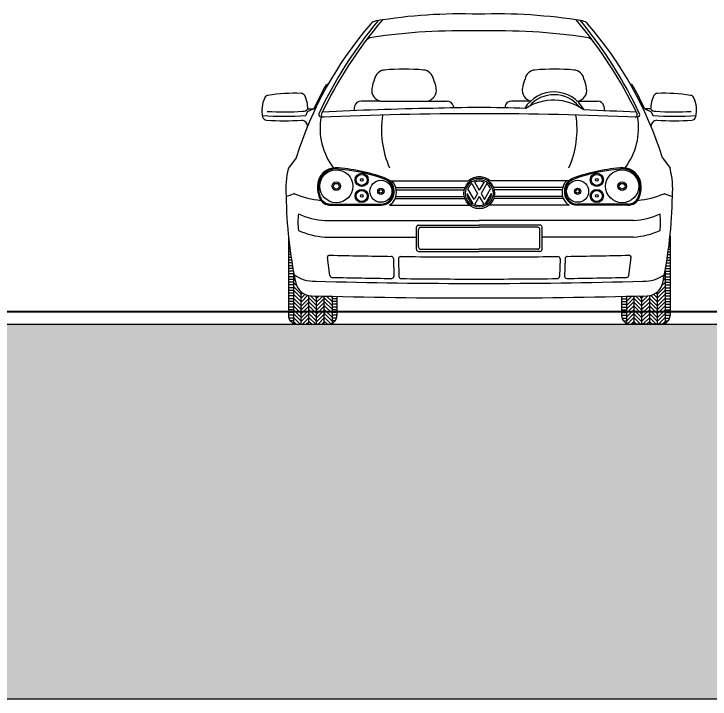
# Model space of a CAD drawing. Header units: millimetres. Extents: x 2056 to 4470, y 1400 to 3101.
# Drawn here: x 2072.038 to 2075.368, y 1468.204 to 1471.482 of the extents above; entities that cross this region are included whole.
import ezdxf

# ---------------------------------------------------------------- set-up
doc = ezdxf.new("R2010")
doc.units = ezdxf.units.MM
for name, color, linetype in [('A-PLAN-1', 5, 'Continuous'), ('A-PLAN-2', 4, 'Continuous'), ('A-PLAN-3', 3, 'Continuous'), ('A-PLAN-6', 9, 'Continuous')]:
    doc.layers.add(name, color=color, linetype=linetype)

# ---------------------------------------------------------------- blocks, each defined once
blk = doc.blocks.new('Auto (15)')
at = {"linetype": 'ByBlock'}
for p, q in [((-0.7135, 1.1556), (-0.704, 1.1594)), ((0.7497, 1.1556), (0.7401, 1.1594)), ((-0.4556, 1.0773), (-0.5474, 1.0773)), ((-0.4556, 1.0773), (-0.228, 1.0773)), ((-0.228, 1.0773), (-0.1362, 1.0773)), ((0.2641, 1.0773), (0.1723, 1.0773)), ((0.4917, 1.0773), (0.5835, 1.0773)), ((-0.7735, 1.0398), (-0.8048, 1.0263)), ((-0.8014, 1.0398), (-0.7735, 1.0398)), ((-0.5784, 1.052), (-0.5811, 1.0308)), ((-0.1052, 1.052), (-0.1037, 1.0446)), ((0.1413, 1.052), (0.1398, 1.0446)), ((0.6145, 1.052), (0.6172, 1.0308)), ((0.8096, 1.0398), (0.8409, 1.0263)), ((0.8375, 1.0398), (0.8096, 1.0398)), ((-0.8048, 1.0263), (-0.8113, 1.0088)), ((0.8409, 1.0263), (0.8475, 1.0088)), ((-0.8579, 0.806), (-0.8949, 0.7555)), ((0.894, 0.806), (0.931, 0.7555)), ((-0.4094, 0.6948), (-0.0342, 0.6948)), ((0.4455, 0.6948), (0.0703, 0.6948)), ((-0.3814, 0.6632), (-0.05, 0.6632)), ((-0.3794, 0.6526), (-0.0534, 0.6526)), ((0.4175, 0.6632), (0.0861, 0.6632)), ((0.4155, 0.6526), (0.0895, 0.6526)), ((-0.384, 0.6105), (-0.0509, 0.6105)), ((-0.3803, 0.621), (-0.0539, 0.621)), ((0.4201, 0.6105), (0.0871, 0.6105)), ((0.4164, 0.621), (0.09, 0.621)), ((-0.6931, 0.5841), (-0.4519, 0.5841)), ((-0.6931, 0.5788), (-0.4519, 0.5788)), ((-0.6931, 0.5788), (-0.4519, 0.5788)), ((-0.4115, 0.5788), (-0.0285, 0.5788)), ((0.4476, 0.5788), (0.0646, 0.5788)), ((0.7292, 0.5841), (0.488, 0.5841)), ((0.7292, 0.5788), (0.488, 0.5788)), ((0.7292, 0.5788), (0.488, 0.5788)), ((-0.7203, 0.505), (0.0181, 0.505)), ((0.7564, 0.505), (0.0181, 0.505)), ((-0.2826, 0.3678), (-0.2826, 0.4733)), ((-0.272, 0.4839), (0.0181, 0.4839)), ((-0.2615, 0.4733), (0.0181, 0.4733)), ((0.3081, 0.4839), (0.0181, 0.4839)), ((0.2976, 0.4733), (0.0181, 0.4733)), ((0.3187, 0.3678), (0.3187, 0.4733)), ((-0.272, 0.3784), (-0.272, 0.4628)), ((0.3081, 0.3784), (0.3081, 0.4628)), ((-0.8945, 0.4319), (-0.8945, 0.0514)), ((-0.8934, 0.4213), (-0.8945, 0.4213)), ((-0.892, 0.4081), (-0.8945, 0.4081)), ((-0.7203, 0.4259), (-0.2826, 0.4259)), ((0.7564, 0.4259), (0.3187, 0.4259)), ((0.9281, 0.4081), (0.9307, 0.4081)), ((0.9295, 0.4213), (0.9307, 0.4213)), ((0.9307, 0.4319), (0.9307, 0.0514)), ((-0.8904, 0.3949), (-0.8945, 0.3949)), ((-0.8888, 0.3817), (-0.8945, 0.3817)), ((-0.8871, 0.3685), (-0.8945, 0.3685)), ((-0.2615, 0.3678), (0.0181, 0.3678)), ((0.2976, 0.3678), (0.0181, 0.3678)), ((0.9232, 0.3685), (0.9307, 0.3685)), ((0.9249, 0.3817), (0.9307, 0.3817)), ((0.9265, 0.3949), (0.9307, 0.3949)), ((-0.8853, 0.3553), (-0.8945, 0.3553)), ((-0.8835, 0.3422), (-0.8945, 0.3422)), ((-0.272, 0.3573), (0.0181, 0.3573)), ((0.3081, 0.3573), (0.0181, 0.3573)), ((0.9196, 0.3422), (0.9307, 0.3422)), ((0.9214, 0.3553), (0.9307, 0.3553)), ((-0.8815, 0.329), (-0.8945, 0.329)), ((-0.8795, 0.3158), (-0.8945, 0.3158)), ((-0.8774, 0.3026), (-0.8945, 0.3026)), ((-0.697, 0.2428), (-0.7082, 0.3278)), ((-0.3926, 0.3238), (-0.3899, 0.2392)), ((-0.3687, 0.3225), (-0.3659, 0.2379)), ((0.4048, 0.3225), (0.4021, 0.2379)), ((0.4288, 0.3238), (0.4261, 0.2392)), ((0.7331, 0.2428), (0.7443, 0.3278)), ((0.9135, 0.3026), (0.9307, 0.3026)), ((0.9156, 0.3158), (0.9307, 0.3158)), ((0.9176, 0.329), (0.9307, 0.329)), ((-0.8752, 0.2894), (-0.8945, 0.2894)), ((-0.873, 0.2762), (-0.8945, 0.2762)), ((0.9091, 0.2762), (0.9307, 0.2762)), ((0.9113, 0.2894), (0.9307, 0.2894)), ((-0.8708, 0.263), (-0.8945, 0.263)), ((-0.8708, 0.2499), (-0.8945, 0.2499)), ((-0.8708, 0.2367), (-0.8945, 0.2367)), ((-0.8708, 0.2639), (-0.8708, 0.0134)), ((-0.8668, 0.2426), (-0.8708, 0.2465)), ((0.9029, 0.2426), (0.9069, 0.2465)), ((0.9069, 0.2639), (0.9069, 0.0134)), ((0.9069, 0.263), (0.9307, 0.263)), ((0.9069, 0.2499), (0.9307, 0.2499)), ((0.9069, 0.2367), (0.9307, 0.2367)), ((-0.8708, 0.2235), (-0.8945, 0.2235)), ((-0.8708, 0.2103), (-0.8945, 0.2103)), ((-0.8622, 0.2193), (-0.8708, 0.2279)), ((-0.8555, 0.194), (-0.8708, 0.2092)), ((0.8916, 0.194), (0.9069, 0.2092)), ((0.8983, 0.2193), (0.9069, 0.2279)), ((0.9069, 0.2235), (0.9307, 0.2235)), ((0.9069, 0.2103), (0.9307, 0.2103)), ((-0.8708, 0.1971), (-0.8945, 0.1971)), ((-0.8708, 0.1839), (-0.8945, 0.1839)), ((-0.8708, 0.1707), (-0.8945, 0.1707)), ((-0.8339, 0.1537), (-0.8708, 0.1906)), ((-0.8339, 0.135), (-0.8708, 0.172)), ((0.87, 0.1537), (0.9069, 0.1906)), ((0.87, 0.135), (0.9069, 0.172)), ((0.9069, 0.1971), (0.9307, 0.1971)), ((0.9069, 0.1839), (0.9307, 0.1839)), ((0.9069, 0.1707), (0.9307, 0.1707)), ((-0.8708, 0.1576), (-0.8945, 0.1576)), ((-0.8708, 0.1444), (-0.8945, 0.1444)), ((-0.8339, 0.1164), (-0.8708, 0.1533)), ((-0.8339, 0.0978), (-0.8708, 0.1347)), ((-0.8339, 0.0092), (-0.8339, 0.1643)), ((-0.8339, 0.1521), (-0.827, 0.159)), ((-0.8339, 0.1335), (-0.815, 0.1524)), ((-0.8339, 0.1149), (-0.8011, 0.1476)), ((-0.797, 0.0092), (-0.797, 0.1467)), ((-0.7601, 0.0985), (-0.797, 0.1354)), ((-0.7601, 0.1172), (-0.7885, 0.1456)), ((-0.7601, 0.1358), (-0.7692, 0.145)), ((-0.7601, 0.0092), (-0.7601, 0.1448)), ((-0.7601, 0.1327), (-0.7483, 0.1445)), ((-0.7601, 0.1141), (-0.7301, 0.144)), ((-0.7231, 0.0092), (-0.7231, 0.1439)), ((-0.6862, 0.0993), (-0.7231, 0.1362)), ((-0.6862, 0.118), (-0.7119, 0.1436)), ((-0.6862, 0.1366), (-0.6928, 0.1431)), ((-0.6862, 0.1424), (-0.6862, 0.0134)), ((-0.6625, 0.1424), (-0.6625, 0.0514)), ((0.6986, 0.1424), (0.6986, 0.0514)), ((0.7224, 0.118), (0.748, 0.1436)), ((0.7224, 0.1366), (0.7289, 0.1431)), ((0.7224, 0.1424), (0.7224, 0.0134)), ((0.7224, 0.0993), (0.7593, 0.1362)), ((0.7593, 0.0092), (0.7593, 0.1439)), ((0.7962, 0.1141), (0.7662, 0.144)), ((0.7962, 0.1327), (0.7844, 0.1445)), ((0.7962, 0.1172), (0.8246, 0.1456)), ((0.7962, 0.1358), (0.8054, 0.145)), ((0.7962, 0.0092), (0.7962, 0.1448)), ((0.7962, 0.0985), (0.8331, 0.1354)), ((0.8331, 0.0092), (0.8331, 0.1467)), ((0.87, 0.1149), (0.8372, 0.1476)), ((0.87, 0.1335), (0.8511, 0.1524)), ((0.87, 0.1521), (0.8631, 0.159)), ((0.87, 0.0092), (0.87, 0.1643)), ((0.87, 0.1164), (0.9069, 0.1533)), ((0.87, 0.0978), (0.9069, 0.1347)), ((0.9069, 0.1576), (0.9307, 0.1576)), ((0.9069, 0.1444), (0.9307, 0.1444)), ((-0.8708, 0.1312), (-0.8945, 0.1312)), ((-0.8708, 0.118), (-0.8945, 0.118)), ((-0.8708, 0.1048), (-0.8945, 0.1048)), ((-0.8339, 0.0791), (-0.8708, 0.116)), ((-0.8339, 0.0962), (-0.797, 0.1331)), ((-0.8339, 0.0776), (-0.797, 0.1145)), ((-0.7601, 0.0799), (-0.797, 0.1168)), ((-0.7601, 0.0954), (-0.7231, 0.1323)), ((-0.7601, 0.0768), (-0.7231, 0.1137)), ((-0.6862, 0.0807), (-0.7231, 0.1176)), ((-0.6625, 0.1312), (-0.6862, 0.1312)), ((-0.6625, 0.118), (-0.6862, 0.118)), ((-0.6625, 0.1048), (-0.6862, 0.1048)), ((0.6986, 0.1312), (0.7224, 0.1312)), ((0.6986, 0.118), (0.7224, 0.118)), ((0.6986, 0.1048), (0.7224, 0.1048)), ((0.7224, 0.0807), (0.7593, 0.1176)), ((0.7962, 0.0954), (0.7593, 0.1323)), ((0.7962, 0.0768), (0.7593, 0.1137)), ((0.7962, 0.0799), (0.8331, 0.1168)), ((0.87, 0.0962), (0.8331, 0.1331)), ((0.87, 0.0776), (0.8331, 0.1145)), ((0.87, 0.0791), (0.9069, 0.116)), ((0.9069, 0.1312), (0.9307, 0.1312)), ((0.9069, 0.118), (0.9307, 0.118)), ((0.9069, 0.1048), (0.9307, 0.1048)), ((-0.8708, 0.0916), (-0.8945, 0.0916)), ((-0.8708, 0.0784), (-0.8945, 0.0784)), ((-0.8339, 0.0605), (-0.8708, 0.0974)), ((-0.8339, 0.0418), (-0.8708, 0.0787)), ((-0.8339, 0.0589), (-0.797, 0.0958)), ((-0.8339, 0.0403), (-0.797, 0.0772)), ((-0.7601, 0.0612), (-0.797, 0.0981)), ((-0.7601, 0.0426), (-0.797, 0.0795)), ((-0.7601, 0.0581), (-0.7231, 0.095)), ((-0.7601, 0.0395), (-0.7231, 0.0764)), ((-0.6862, 0.062), (-0.7231, 0.0989)), ((-0.6862, 0.0434), (-0.7231, 0.0803)), ((-0.6625, 0.0916), (-0.6862, 0.0916)), ((-0.6625, 0.0784), (-0.6862, 0.0784)), ((0.6986, 0.0916), (0.7224, 0.0916)), ((0.6986, 0.0784), (0.7224, 0.0784)), ((0.7224, 0.062), (0.7593, 0.0989)), ((0.7224, 0.0434), (0.7593, 0.0803)), ((0.7962, 0.0581), (0.7593, 0.095)), ((0.7962, 0.0395), (0.7593, 0.0764)), ((0.7962, 0.0612), (0.8331, 0.0981)), ((0.7962, 0.0426), (0.8331, 0.0795)), ((0.87, 0.0589), (0.8331, 0.0958)), ((0.87, 0.0403), (0.8331, 0.0772)), ((0.87, 0.0605), (0.9069, 0.0974)), ((0.87, 0.0418), (0.9069, 0.0787)), ((0.9069, 0.0916), (0.9307, 0.0916)), ((0.9069, 0.0784), (0.9307, 0.0784)), ((-0.8708, 0.0653), (-0.8945, 0.0653)), ((-0.8708, 0.0521), (-0.8945, 0.0521)), ((-0.8708, 0.0389), (-0.8926, 0.0389)), ((-0.8339, 0.0232), (-0.8708, 0.0601)), ((-0.8385, 0.0092), (-0.8708, 0.0414)), ((-0.8339, 0.0216), (-0.797, 0.0585)), ((-0.8276, 0.0092), (-0.797, 0.0399)), ((-0.7601, 0.0239), (-0.797, 0.0609)), ((-0.764, 0.0092), (-0.797, 0.0422)), ((-0.7601, 0.0208), (-0.7231, 0.0577)), ((-0.753, 0.0092), (-0.7231, 0.0391)), ((-0.6862, 0.0247), (-0.7231, 0.0616)), ((-0.6915, 0.0113), (-0.7231, 0.043)), ((-0.6625, 0.0653), (-0.6862, 0.0653)), ((-0.6625, 0.0521), (-0.6862, 0.0521)), ((-0.6644, 0.0389), (-0.6862, 0.0389)), ((0.6986, 0.0653), (0.7224, 0.0653)), ((0.6986, 0.0521), (0.7224, 0.0521)), ((0.7005, 0.0389), (0.7224, 0.0389)), ((0.7224, 0.0247), (0.7593, 0.0616)), ((0.7276, 0.0113), (0.7593, 0.043)), ((0.7962, 0.0208), (0.7593, 0.0577)), ((0.7892, 0.0092), (0.7593, 0.0391)), ((0.7962, 0.0239), (0.8331, 0.0609)), ((0.8001, 0.0092), (0.8331, 0.0422)), ((0.87, 0.0216), (0.8331, 0.0585)), ((0.8637, 0.0092), (0.8331, 0.0399)), ((0.87, 0.0232), (0.9069, 0.0601)), ((0.8747, 0.0092), (0.9069, 0.0414)), ((0.9069, 0.0653), (0.9307, 0.0653)), ((0.9069, 0.0521), (0.9307, 0.0521)), ((0.9069, 0.0389), (0.9288, 0.0389)), ((-0.8708, 0.0257), (-0.8858, 0.0257)), ((-0.8575, 0.0095), (-0.8708, 0.0228)), ((-0.8523, 0.0092), (-0.7047, 0.0092)), ((-0.809, 0.0092), (-0.797, 0.0212)), ((-0.7826, 0.0092), (-0.797, 0.0236)), ((-0.7344, 0.0092), (-0.7231, 0.0204)), ((-0.708, 0.0092), (-0.7231, 0.0243)), ((-0.6712, 0.0257), (-0.6862, 0.0257)), ((0.7073, 0.0257), (0.7224, 0.0257)), ((0.8885, 0.0092), (0.7408, 0.0092)), ((0.7441, 0.0092), (0.7593, 0.0243)), ((0.7705, 0.0092), (0.7593, 0.0204)), ((0.8187, 0.0092), (0.8331, 0.0236)), ((0.8451, 0.0092), (0.8331, 0.0212)), ((0.8936, 0.0095), (0.9069, 0.0228)), ((0.9069, 0.0257), (0.9219, 0.0257))]:
    blk.add_line(p, q, dxfattribs=at)
for p, q in [((-0.0175, 0.6826), (0.0096, 0.6356)), ((-0.0048, 0.6899), (0.0181, 0.6502)), ((0.041, 0.6899), (0.0181, 0.6502)), ((0.0536, 0.6826), (0.0265, 0.6356)), ((-0.0112, 0.585), (-0.0404, 0.6356)), ((-0.0069, 0.6069), (-0.0361, 0.6575)), ((0.0096, 0.6356), (-0.0069, 0.6069)), ((0.0265, 0.6356), (0.0431, 0.6069)), ((0.0431, 0.6069), (0.0723, 0.6575)), ((0.0473, 0.585), (0.0765, 0.6356)), ((0.0181, 0.621), (-0.0048, 0.5813)), ((0.0181, 0.621), (0.041, 0.5813))]:
    blk.add_line(p, q)
for centre, radius in [((-0.6655, 0.6695), 0.0791), ((0.7016, 0.6695), 0.0791), ((-0.5442, 0.7001), 0.0316), ((-0.5442, 0.7001), 0.0264), ((-0.5442, 0.7001), 0.00647), ((0.5803, 0.7001), 0.0316), ((0.5803, 0.7001), 0.0264), ((0.5803, 0.7001), 0.00647), ((-0.6655, 0.6695), 0.0206), ((-0.6655, 0.6695), 0.0137), ((-0.4524, 0.6453), 0.0527), ((0.4885, 0.6453), 0.0527), ((0.7016, 0.6695), 0.0206), ((0.7016, 0.6695), 0.0137), ((-0.5442, 0.6231), 0.0316), ((-0.5442, 0.6231), 0.0264), ((-0.4524, 0.6453), 0.0153), ((-0.4524, 0.6453), 0.00875), ((0.4885, 0.6453), 0.0153), ((0.4885, 0.6453), 0.00875), ((0.5803, 0.6231), 0.0316), ((0.5803, 0.6231), 0.0264), ((-0.5442, 0.6231), 0.00647), ((0.5803, 0.6231), 0.00647)]:
    blk.add_circle(centre, radius, dxfattribs=at)
for radius in [0.0734, 0.0657]:
    blk.add_circle((0.0181, 0.6356), radius)
for centre, radius, start, end in [((1.1352, 0.1221), 2.0743, 139.6324, 154.4872), ((-0.0727, -0.9294), 2.4235, 87.9451, 99.5756), ((0.1025, -1.0061), 2.5003, 80.5729, 92.0232), ((-1.0991, 0.1221), 2.0743, 25.5128, 40.3676), ((0.8513, 0.2723), 1.7905, 139.019, 162.6584), ((1.147, 0.1243), 2.0954, 140.3143, 154.7954), ((-0.4686, 1.4189), 0.0422, 99.945, 139.019), ((-1.1109, 0.1243), 2.0954, 25.2046, 39.6857), ((0.5047, 1.4189), 0.0422, 40.981, 80.055), ((-0.8152, 0.2723), 1.7905, 17.3416, 40.981), ((-0.0642, -1.534), 2.9475, 88.476, 98.4164), ((0.0938, -1.6238), 3.0373, 81.7093, 91.5014), ((-0.4858, 1.3299), 0.0527, 100.7367, 143.3105), ((0.5219, 1.3299), 0.0527, 36.6895, 79.2633), ((-0.4308, 1.1732), 0.0527, 94.8882, 168.9897), ((-0.3418, 0.1765), 1.0534, 84.9086, 95.0914), ((-0.2528, 1.1732), 0.0527, 11.0103, 85.1118), ((0.2889, 1.1732), 0.0527, 94.8882, 168.9897), ((0.3779, 0.1765), 1.0534, 84.9086, 95.0914), ((0.4669, 1.1732), 0.0527, 11.0103, 85.1118), ((-0.2791, 1.1002), 0.2197, 157.7826, 170.1576), ((-0.4044, 1.1002), 0.2197, 9.8424, 22.2174), ((0.4406, 1.1002), 0.2197, 157.7826, 170.1576), ((0.3153, 1.1002), 0.2197, 9.8424, 22.2174), ((0.8513, 0.2723), 1.7969, 150.5563, 154.7146), ((-0.4437, 1.1287), 0.0527, 170.1576, 264.1568), ((-0.2399, 1.1287), 0.0527, 283.0306, 9.8424), ((0.276, 1.1287), 0.0527, 170.1576, 256.9694), ((0.4798, 1.1287), 0.0527, 275.8432, 9.8424), ((-0.8152, 0.2723), 1.7969, 25.2854, 29.4437), ((-0.9891, 1.0836), 0.0211, 98.9546, 153.9256), ((-0.8654, 0.2987), 0.8156, 87.7766, 98.9546), ((-0.8346, 1.0926), 0.0211, 30.577, 87.7766), ((-0.9613, 1.0356), 0.1599, 1.5194, 25.0854), ((0.3753, 0.9569), 0.1639, 28.408, 148.6802), ((0.3756, 0.9524), 0.155, 39.4016, 139.4763), ((0.9974, 1.0356), 0.1599, 154.9146, 178.4806), ((0.8707, 1.0926), 0.0211, 92.2234, 149.423), ((0.9015, 0.2987), 0.8156, 81.0454, 92.2234), ((1.0252, 1.0836), 0.0211, 26.0744, 81.0454), ((-0.8872, 1.0337), 0.1345, 153.9256, 193.7856), ((-0.5474, 1.0457), 0.0316, 90, 168.5452), ((-0.1362, 1.0457), 0.0316, 11.4548, 90), ((0.1723, 1.0457), 0.0316, 90, 168.5452), ((0.3739, 0.8366), 0.2449, 54.0585, 123.0353), ((0.5835, 1.0457), 0.0316, 11.4548, 90), ((0.9233, 1.0337), 0.1345, 346.2144, 26.0744), ((-0.823, 1.0547), 0.0262, 261.9828, 325.4456), ((-0.0186, -11.8028), 12.8461, 90.82806, 93.1878), ((0.2196, -13.0946), 14.1429, 90.81657, 91.71755), ((-0.1835, -13.0946), 14.1429, 88.28245, 89.18343), ((-0.1443, -16.189), 17.2366, 86.96236, 87.79908), ((0.8591, 1.0547), 0.0262, 214.5544, 278.0172), ((-0.9183, 2.2155), 1.2114, 265.2168, 275.0656), ((-0.9974, 1.0067), 0.0211, 193.7856, 266.2577), ((-0.9183, 2.2155), 1.1903, 266.2577, 274.4177), ((-0.7393, 1.0121), 0.0105, 154.7954, 272.556), ((-0.4323, 0.9471), 0.3113, 169.917, 217.5738), ((0.0181, -16.2201), 17.2366, 90, 92.51766), ((-0.7272, 1.011), 0.0105, 154.4872, 272.4767), ((-0.0043, 0.9389), 0.4454, 170.7714, 204.0735), ((0.0181, -16.2201), 17.2366, 87.48234, 90), ((0.0404, 0.9389), 0.4454, 335.9265, 9.2286), ((0.4685, 0.9471), 0.3113, 322.4262, 10.083), ((0.7634, 1.011), 0.0105, 267.5233, 25.5128), ((0.7754, 1.0121), 0.0105, 267.444, 25.2046), ((0.9544, 2.2155), 1.2114, 264.9344, 274.7832), ((0.9544, 2.2155), 1.1903, 265.5823, 273.7423), ((1.0335, 1.0067), 0.0211, 273.7423, 346.2144), ((-0.9183, 2.2155), 1.2325, 266.2577, 274.0597), ((-0.8341, 0.9552), 0.031, 3.1817, 84.2702), ((0.8703, 0.9552), 0.031, 95.7298, 176.8183), ((0.9544, 2.2155), 1.2325, 265.9403, 273.7423), ((-0.4868, 0.6553), 0.4202, 166.2146, 184.4229), ((-0.6665, 0.6685), 0.0897, 90, 180), ((-0.6665, 0.6685), 0.0844, 90, 180), ((-0.7257, -0.1003), 0.8549, 70.2262, 86.315), ((-0.7257, -0.1003), 0.8602, 70.2377, 86.315), ((0.7618, -0.1003), 0.8602, 93.685, 109.7623), ((0.7618, -0.1003), 0.8549, 93.685, 109.7738), ((0.7026, 0.6685), 0.0897, 0, 90), ((0.7026, 0.6685), 0.0844, 0, 90), ((0.5229, 0.6553), 0.4202, 355.5771, 13.7854), ((-0.4524, 0.6484), 0.058, 0, 74.0629), ((-0.4524, 0.6484), 0.0633, 0.2578, 73.8998), ((0.0181, 0.6356), 0.079, 90, 131.427), ((0.0181, 0.6356), 0.079, 48.573, 90), ((0.4885, 0.6484), 0.0633, 106.1002, 179.7422), ((0.4885, 0.6484), 0.058, 105.9371, 180), ((-0.6262, 0.6636), 0.1301, 177.7465, 201.7764), ((-0.6262, 0.6636), 0.1248, 177.7465, 201.7764), ((-0.4489, 0.6447), 0.07, 4.7148, 45.7466), ((0.485, 0.6447), 0.07, 134.2534, 175.2852), ((0.6623, 0.6636), 0.1248, 338.2236, 2.2535), ((0.6623, 0.6636), 0.1301, 338.2236, 2.2535), ((-0.9176, 0.7298), 0.1076, 276.324, 296.409), ((-0.8674, 0.6288), 0.00527, 74.6491, 116.409), ((-0.868, 0.6344), 0, 148.8603, 180), ((-0.7032, 1.0133), 0.4129, 246.7758, 264.9564), ((-0.4521, 0.6422), 0.0634, 269.7401, 5.9243), ((-0.4521, 0.6422), 0.0581, 269.7401, 6.1817), ((-0.4481, 0.6385), 0.07, 301.5211, 9.8408), ((0.4843, 0.6385), 0.07, 170.1592, 238.4789), ((0.4882, 0.6422), 0.0634, 174.0757, 270.2599), ((0.4882, 0.6422), 0.0581, 173.8183, 270.2599), ((0.7393, 1.0133), 0.4129, 275.0436, 293.2242), ((0.9035, 0.6288), 0.00527, 63.591, 105.3509), ((0.9041, 0.6344), 0, 0, 31.1397), ((0.9537, 0.7298), 0.1076, 243.591, 263.676), ((1.3005, 0.6569), 2.2065, 180.8819, 191.7502), ((-0.6931, 0.6368), 0.058, 201.7764, 270), ((-0.6931, 0.6368), 0.0527, 201.7764, 270), ((0.7292, 0.6368), 0.0527, 270, 338.2236), ((0.7292, 0.6368), 0.058, 270, 338.2236), ((-1.2644, 0.6569), 2.2065, 348.2498, 359.1181), ((-0.5449, 0.4973), 0.3045, 172.5357, 187.4643), ((-0.684, 0.9163), 0.4129, 246.7758, 264.9564), ((0.7201, 0.9163), 0.4129, 275.0436, 293.2242), ((0.581, 0.4973), 0.3045, 352.5357, 7.4643), ((-0.272, 0.4733), 0.0105, 90, 180), ((-0.2615, 0.4628), 0.0105, 90, 180), ((0.2976, 0.4628), 0.0105, 0, 90), ((0.3081, 0.4733), 0.0105, 0, 90), ((-0.684, 0.8371), 0.4129, 246.7758, 264.9564), ((0.7201, 0.8371), 0.4129, 275.0436, 293.2242), ((-0.272, 0.3678), 0.0105, 180, 270), ((-0.2615, 0.3784), 0.0105, 180, 270), ((0.2976, 0.3784), 0.0105, 270, 0), ((0.3081, 0.3678), 0.0105, 270, 0), ((-0.6977, 0.3292), 0.0105, 88.5896, 187.4806), ((0.0181, 29.4011), 29.0701, 268.58963, 269.17002), ((-0.4032, 0.3234), 0.0105, 1.8316, 89.17), ((-0.3581, 0.3228), 0.0105, 89.2588, 181.8316), ((0.0181, 29.4011), 29.0701, 269.25884, 270), ((0.0181, 29.4011), 29.0701, 270, 270.74116), ((0.3942, 0.3228), 0.0105, 358.1684, 90.7412), ((0.4393, 0.3234), 0.0105, 90.83, 178.1684), ((0.0181, 29.4011), 29.0701, 270.82998, 271.41037), ((0.7338, 0.3292), 0.0105, 352.5194, 91.4104), ((-0.7702, 0.3815), 0.1667, 234.0895, 271.8017), ((-0.6865, 0.2441), 0.0105, 187.4806, 268.6772), ((0.0181, 30.7572), 30.5318, 268.67719, 269.21428), ((-0.4005, 0.2389), 0.0105, 269.2143, 1.8316), ((-0.3554, 0.2383), 0.0105, 181.8316, 269.2989), ((0.3915, 0.2383), 0.0105, 270.7011, 358.1684), ((0.4366, 0.2389), 0.0105, 178.1684, 270.7857), ((0.0181, 30.7572), 30.5318, 270.78572, 271.32281), ((0.7227, 0.2441), 0.0105, 271.3228, 352.5194), ((0.8063, 0.3815), 0.1667, 268.1983, 305.9105), ((-0.7825, 0.2245), 0.0791, 192.3873, 268.6144), ((0.0181, 29.2745), 29.0701, 268.45647, 270), ((0.0181, 30.7572), 30.5318, 269.2989, 270), ((0.0181, 30.7572), 30.5318, 270, 270.7011), ((0.0181, 29.2745), 29.0701, 270, 271.54353), ((0.8186, 0.2245), 0.0791, 271.3856, 347.6127), ((0.0181, 30.6667), 30.5318, 268.49387, 270), ((0.0181, 30.6667), 30.5318, 270, 271.50613), ((-0.8523, 0.0514), 0.0422, 180, 270), ((-0.7047, 0.0514), 0.0422, 270, 0), ((0.7408, 0.0514), 0.0422, 180, 270), ((0.8885, 0.0514), 0.0422, 270, 0)]:
    blk.add_arc(centre, radius, start, end, dxfattribs=at)
for start, end in [(127.1808, 158.0265), (67.1808, 112.8192), (21.9735, 52.8192), (180, 240), (300, 0), (247.1808, 292.8192)]:
    blk.add_arc((0.0181, 0.6356), 0.0584, start, end)

msp = doc.modelspace()

# ---------------------------------------------------------------- hatches: boundary and pattern name
at = {"layer": 'A-PLAN-6'}
h = msp.add_hatch(dxfattribs=at)
h.set_pattern_fill('AR-PARQ1', color=256, scale=0.002, angle=-45, style=0)
h.set_pattern_definition([(45, (-986891.0158, -1731692.2767), (2e-15, 0.86210458762), [0.6096, -0.6096]), (45, (-986890.944, -1731692.3486), (2e-15, 0.86210458762), [0.6096, -0.6096]), (45, (-986890.87214, -1731692.4204), (2e-15, 0.86210458762), [0.6096, -0.6096]), (45, (-986890.8003, -1731692.49226), (2e-15, 0.86210458762), [0.6096, -0.6096]), (45, (-986890.72845, -1731692.5641), (2e-15, 0.86210458762), [0.6096, -0.6096]), (45, (-986890.6566, -1731692.63594), (2e-15, 0.86210458762), [0.6096, -0.6096]), (45, (-986890.58477, -1731692.7078), (2e-15, 0.86210458762), [0.6096, -0.6096]), (315, (-986890.58477, -1731691.8457), (-2e-15, -0.86210458762), [0.6096, -0.6096]), (315, (-986890.5129, -1731691.77384), (-2e-15, -0.86210458762), [0.6096, -0.6096]), (315, (-986890.4411, -1731691.702), (-2e-15, -0.86210458762), [0.6096, -0.6096]), (315, (-986890.36924, -1731691.63015), (-2e-15, -0.86210458762), [0.6096, -0.6096]), (315, (-986890.2974, -1731691.5583), (-2e-15, -0.86210458762), [0.6096, -0.6096]), (315, (-986890.22556, -1731691.48647), (-2e-15, -0.86210458762), [0.6096, -0.6096]), (315, (-986890.1537, -1731691.4146), (-2e-15, -0.86210458762), [0.6096, -0.6096])])
h.paths.add_polyline_path([(2116.0116, 1470.1722), (2116.0116, 1468.2036), (2066.5477, 1468.2036), (2066.5477, 1469.9972), (2075.815, 1469.9972), (2075.815, 1470.1722), (2080.0014, 1470.1722)])

# ---------------------------------------------------------------- linework, layer by layer
at = {"layer": 'A-PLAN-1', "const_width": 0.01, "elevation": 0}
msp.add_lwpolyline([(2066.5477, 1470.0572), (2075.815, 1470.0572), (2075.815, 1470.2322), (2080.0014, 1470.2322)], dxfattribs=at)
at = {"layer": 'A-PLAN-2', "elevation": 0}
msp.add_lwpolyline([(2116.0116, 1470.1722), (2116.0116, 1468.2036), (2066.5477, 1468.2036), (2066.5477, 1469.9972), (2075.815, 1469.9972), (2075.815, 1470.1722), (2080.0014, 1470.1722), (2080.0014, 1470.1722), (2116.0116, 1470.1722)], dxfattribs=at)

# ---------------------------------------------------------------- block references
at = {"layer": 'A-PLAN-3'}
msp.add_blockref('Auto (15)', (2074.2457, 1469.988), dxfattribs=at)

doc.saveas('drawing.dxf')
